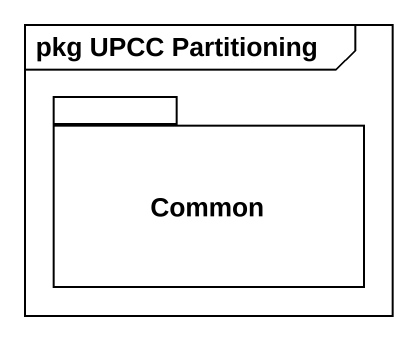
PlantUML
@startuml
mainframe pkg UPCC Partitioning
package Common {
}
@enduml
